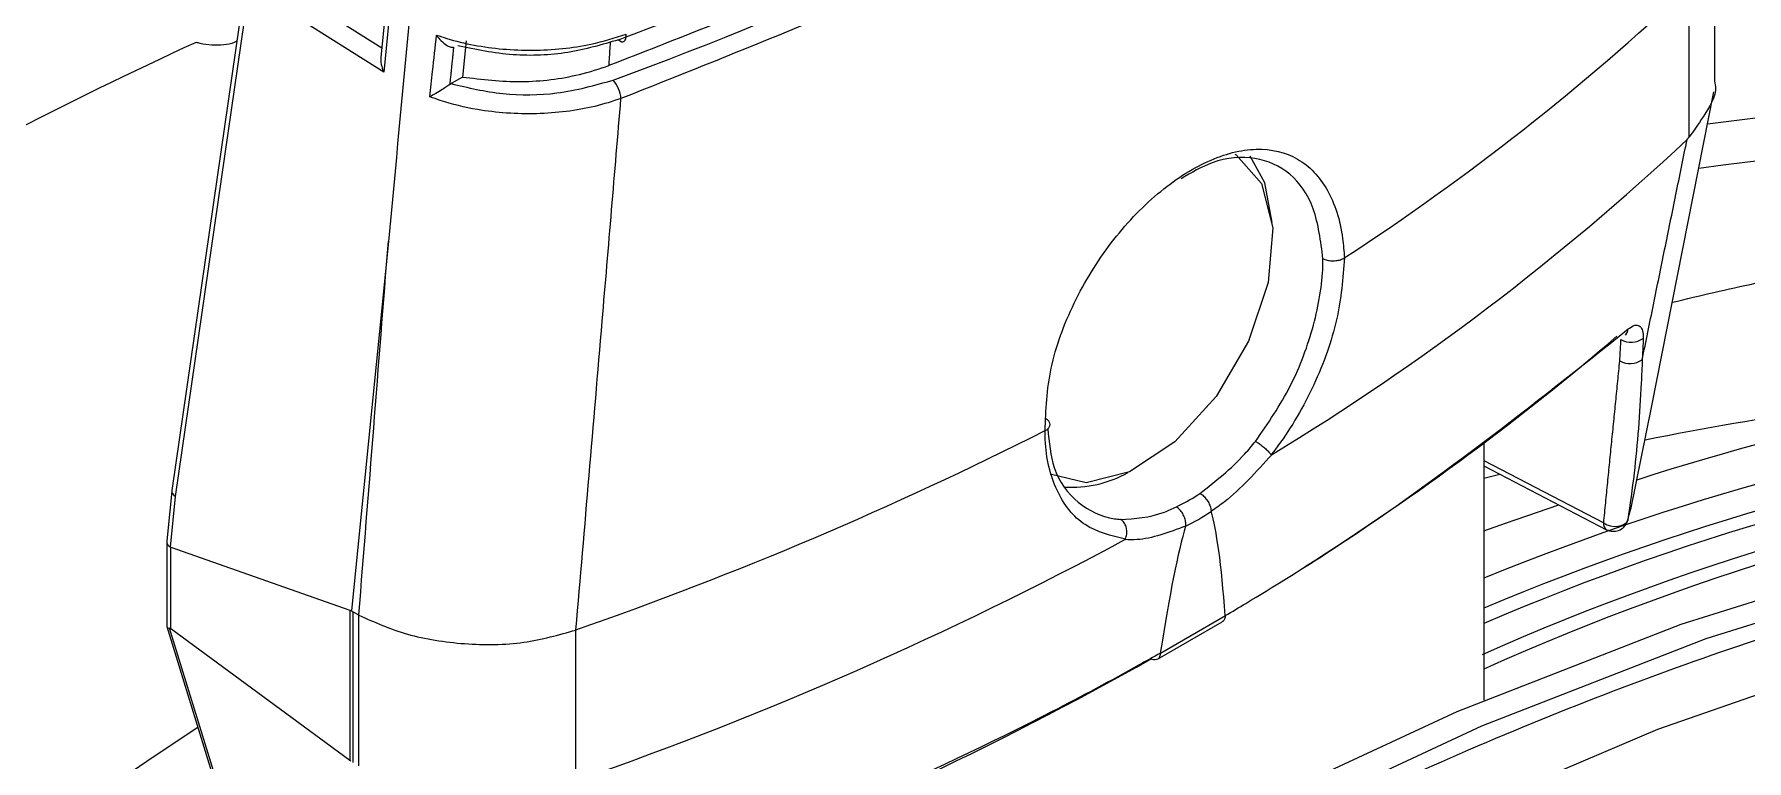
# Model space of a CAD drawing. Extents: x 11 to 120, y 2 to 94.
# Drawn here: x 87.505 to 88.665, y 18.606 to 19.098 of the extents above; entities that cross this region are included whole.
import ezdxf

# ---------------------------------------------------------------- set-up
doc = ezdxf.new("R2010")
doc.units = 0
doc.header["$MEASUREMENT"] = 0
doc.linetypes.add('SLD-Solid', pattern=[0])
doc.layers.add('OBJECT', color=7, linetype='CONTINUOUS')

msp = doc.modelspace()

# ---------------------------------------------------------------- linework, layer by layer
at = {"layer": 'OBJECT', "color": 7, "linetype": 'SLD-Solid', "lineweight": 15}
for p, q in [((88.6434, 19.0659), (88.6434, 19.1663)), ((87.6479, 19.1339), (87.5979, 18.7889)), ((87.6577, 19.1406), (87.7402, 19.0887)), ((87.6005, 18.7848), (87.6504, 19.1296)), ((87.7415, 19.0722), (87.6504, 19.1296)), ((88.626, 19.0284), (88.626, 19.13)), ((87.7425, 19.1117), (87.7396, 19.0821)), ((87.7457, 19.1139), (87.7415, 19.0722)), ((87.7974, 19.0934), (87.7949, 19.0689)), ((87.7949, 19.0689), (87.7871, 19.0644)), ((87.7447, 18.9576), (87.7196, 18.7076)), ((88.3923, 18.9465), (88.3923, 18.9465)), ((88.1895, 18.8294), (88.1895, 18.8294)), ((88.4868, 18.8211), (88.4868, 18.647)), ((88.4868, 18.8092), (88.568, 18.767)), ((88.4868, 18.8057), (88.57, 18.7624)), ((88.4868, 18.7972), (88.4977, 18.8)), ((87.5979, 18.7888), (87.5945, 18.7546)), ((87.597, 18.7506), (87.6005, 18.7848)), ((88.5843, 18.7689), (88.584, 18.7677)), ((87.5945, 18.7543), (87.5945, 18.6969)), ((87.597, 18.7506), (87.5972, 18.7505)), ((87.5972, 18.7505), (87.7185, 18.7079)), ((87.5972, 18.6952), (87.5972, 18.7505)), ((87.7185, 18.7079), (87.7185, 18.6062)), ((87.7207, 18.7068), (87.7244, 18.7047)), ((87.7207, 18.6048), (87.7207, 18.7068)), ((87.7244, 18.7047), (87.7247, 18.7046)), ((87.7244, 18.7047), (87.7244, 18.6026)), ((88.2677, 18.6789), (88.3117, 18.7043)), ((87.5945, 18.6968), (87.6643, 18.4708)), ((87.6645, 18.475), (87.5963, 18.6957)), ((87.7185, 18.6062), (87.5972, 18.6952)), ((87.8716, 18.5928), (87.8716, 18.6945)), ((88.2656, 18.6747), (88.3096, 18.7001)), ((87.7191, 18.6058), (87.7185, 18.6062))]:
    msp.add_line(p, q, dxfattribs=at)
at = {"layer": 'OBJECT', "color": 7, "linetype": 'SLD-Solid', "lineweight": 15, "flags": 128}
for points in [[(87.9005, 19.0941), (87.9016, 19.0933), (87.9026, 19.0928), (87.9035, 19.0928), (87.9044, 19.0931), (87.905, 19.0938), (87.9055, 19.0949), (87.9058, 19.0962), (87.9058, 19.0978)], [(88.5864, 18.776), (88.6006, 18.8463), (88.6427, 19.0588)], [(88.3181, 19.0166), (88.3189, 19.0161), (88.3362, 18.9968), (88.3438, 18.9668), (88.3407, 18.9297), (88.3274, 18.8901), (88.3054, 18.8527), (88.2774, 18.822), (88.2468, 18.8016), (88.2173, 18.7942), (88.1931, 18.8)], [(88.3435, 18.9704), (88.3385, 18.9973), (88.3284, 19.0153)], [(88.5828, 18.8943), (88.5829, 18.8944), (88.5834, 18.8948), (88.5834, 18.8948)], [(89.4697, 18.7892), (89.3384, 18.8059), (89.2022, 18.8099), (89.0617, 18.801), (88.9175, 18.7794), (88.7701, 18.7451), (88.6202, 18.6983), (88.4684, 18.6392), (88.3153, 18.568), (88.1616, 18.4849), (88.0078, 18.3905), (87.8547, 18.2849), (87.7029, 18.1688), (87.553, 18.0425), (87.4056, 17.9066), (87.2614, 17.7617), (87.1209, 17.6083), (87.0812, 17.5627)], [(89.4867, 18.7794), (89.3554, 18.7961), (89.2192, 18.8001), (89.0787, 18.7912), (88.9345, 18.7696), (88.7871, 18.7353), (88.6372, 18.6885), (88.4853, 18.6294), (88.3323, 18.5582), (88.1785, 18.4751), (88.0248, 18.3807), (87.8717, 18.2751), (87.7199, 18.159), (87.57, 18.0327), (87.4226, 17.8968), (87.2784, 17.7519), (87.1379, 17.5985), (87.0812, 17.533)], [(88.4868, 18.7616), (88.5015, 18.7668), (88.5377, 18.7792)], [(87.0812, 17.4506), (87.0962, 17.4687), (87.2358, 17.6288), (87.3795, 17.7806), (87.5269, 17.9235), (87.6772, 18.0569), (87.8299, 18.1801), (87.9842, 18.2927), (88.1395, 18.3941), (88.2951, 18.484), (88.4504, 18.5618), (88.6047, 18.6274), (88.7574, 18.6805), (88.9077, 18.7207), (89.0551, 18.7479), (89.1988, 18.7621), (89.3384, 18.7631), (89.4731, 18.7509), (89.6025, 18.7256)], [(88.568, 18.767), (88.5701, 18.7658), (88.5725, 18.765), (88.575, 18.7646), (88.5776, 18.7647), (88.5799, 18.7652), (88.5819, 18.7661), (88.5834, 18.7674), (88.5843, 18.7689)], [(87.5226, 18.5658), (87.5852, 18.6087), (87.6155, 18.6288)]]:
    msp.add_lwpolyline(points, dxfattribs=at)
at = {"layer": 'OBJECT', "color": 7, "linetype": 'SLD-Solid', "lineweight": 15}
for centre, radius, start, end in [((87.4854, 20.3416), 1.664, 303.0242, 313.2653), ((88.9362, 16.223), 3.1592, 114.7348, 125.2598), ((87.8827, 19.0534), 0.0195, 2.4786, 43.3604), ((88.8284, 17.6434), 1.4064, 76.4531, 97.767), ((87.4554, 20.276), 1.7111, 301.2478, 313.0956), ((88.8292, 17.6065), 1.4142, 76.5258, 97.9952), ((88.5866, 18.9033), 0.014, 240.3054, 305.4981), ((88.579, 18.8985), 0.00559, 311.5155, 358.4955), ((88.5859, 18.8889), 0.014, 240.3049, 305.5012), ((89.1003, 17.23), 1.6469, 81.2412, 108.0351), ((89.1328, 17.155), 1.7019, 81.4782, 112.3063), ((88.935, 17.1872), 1.6705, 93.3438, 101.7023), ((89.1552, 17.1269), 1.7177, 81.9245, 112.9005), ((89.1657, 17.1164), 1.722, 81.9421, 113.2172), ((87.0132, 21.1597), 2.6103, 289.202, 296.7849), ((89.1867, 17.0948), 1.7313, 81.9792, 113.8873), ((89.1972, 17.0849), 1.7352, 81.9947, 114.1653), ((88.2073, 18.87), 0.0789, 266.4983, 299.2218), ((88.5725, 18.7663), 0.00465, 171.6245, 237.183), ((88.5746, 18.7713), 0.01, 242.5349, 338.7646), ((87.0343, 21.0056), 2.5543, 289.1922, 298.2593), ((89.3582, 16.6912), 1.994, 90.7468, 115.6344)]:
    msp.add_arc(centre, radius, start, end, dxfattribs=at)
for centre, major_axis, ratio, start_param, end_param in [((86.7039, 20.1614), (2.2176, -0.0169), 0.582304, 5.284831, 5.719622), ((86.7025, 20.1555), (2.2169, 0.0166), 0.572227, 5.278985, 5.309616), ((87.7489, 19.0751), (-0.0062, 0.0127), 0.559439, 0.734808, 1.521897), ((85.9123, 16.0669), (1.5893, 16.547), 0.094708, 4.881569, 4.897081), ((86.711, 19.4364), (2.2222, 0.1551), 0.524922, 5.514953, 5.671362), ((87.6078, 18.7877), (0.00993, -0.00122), 0.518445, 3.130203, 3.940071), ((88.2989, 18.883), (0.077, 0.1206), 0.545295, 3.86582, 4.036645), ((87.4848, 2.0278), (0.8109, 16.7566), 0.01214, 6.185917, 6.249879), ((87.4848, 2.0278), (0.8109, 16.7566), 0.01214, 0.048934, 0.112896), ((87.6045, 18.7539), (0.01, -0.0005), 0.541019, 3.114567, 3.901656), ((87.8056, 19.5544), (0.085, 0.847), 0.099986, 3.117364, 3.130453), ((87.8056, 19.5538), (0.0807, 0.8484), 0.104683, 3.080691, 3.093782), ((87.6045, 18.6687), (-0.0087, 0.027), 0.181828, 6.036358, 6.17696), ((86.711, 19.4364), (2.2222, 0.1551), 0.524922, 5.250963, 5.4472)]:
    msp.add_ellipse(centre, major_axis=major_axis, ratio=ratio, start_param=start_param, end_param=end_param, dxfattribs=at)
for points, knots in [([(87.7999, 19.5738), (87.7995, 19.5688), (87.7974, 19.5439), (87.7885, 19.4395), (87.7712, 19.2387), (87.7542, 19.0586), (87.7447, 18.9576)], [0, 0, 0, 0, 0.024148, 0.120739, 0.507103, 1, 1, 1, 1]), ([(88.5816, 19.4465), (88.578, 19.4433), (88.56, 19.427), (88.4813, 19.3598), (88.3388, 19.2592), (88.1282, 19.1439), (87.9779, 19.0843), (87.9022, 19.0543)], [0, 0, 0, 0, 0.020664, 0.10333, 0.434805, 0.715264, 1, 1, 1, 1]), ([(88.261, 19.2469), (88.2038, 19.2156), (88.0894, 19.153), (87.9592, 19.102), (87.8941, 19.0766)], [0, 0, 0, 0, 0.500491, 1, 1, 1, 1]), ([(87.7728, 19.0555), (87.7734, 19.0612), (87.7749, 19.0752), (87.7764, 19.0891), (87.7773, 19.0973)], [0, 0, 0, 0, 0.412557, 1, 1, 1, 1]), ([(87.7773, 19.0973), (87.7796, 19.0965), (87.7877, 19.0938), (87.8087, 19.0887), (87.8424, 19.0858), (87.8784, 19.0893), (87.898, 19.0954), (87.9058, 19.0978)], [0, 0, 0, 0, 0.059553, 0.208066, 0.505163, 0.802607, 1, 1, 1, 1]), ([(87.7773, 19.0973), (87.7773, 19.0972), (87.7782, 19.0959), (87.7803, 19.0933), (87.7835, 19.0906), (87.7865, 19.0891), (87.788, 19.0891), (87.7888, 19.089)], [0, 0, 0, 0, 0.007977, 0.2991, 0.602917, 0.800702, 1, 1, 1, 1]), ([(87.642, 19.0932), (87.6414, 19.0929), (87.6391, 19.0916), (87.6331, 19.0904), (87.6251, 19.0902), (87.6186, 19.0911), (87.6153, 19.0921), (87.6144, 19.0923)], [0, 0, 0, 0, 0.098952, 0.364184, 0.636763, 0.900656, 1, 1, 1, 1]), ([(87.9005, 19.0941), (87.8894, 19.0908), (87.8671, 19.0842), (87.8279, 19.0825), (87.8039, 19.0875), (87.7916, 19.0901)], [0, 0, 0, 0, 0.327832, 0.655734, 1, 1, 1, 1]), ([(87.7949, 19.0689), (87.8082, 19.0673), (87.8346, 19.0642), (87.8693, 19.0686), (87.8876, 19.0745), (87.8941, 19.0766)], [0, 0, 0, 0, 0.390004, 0.779955, 1, 1, 1, 1]), ([(87.7862, 19.0638), (87.7853, 19.0632), (87.7835, 19.0619), (87.7798, 19.0595), (87.7761, 19.0573), (87.7738, 19.056), (87.7729, 19.0555), (87.7728, 19.0555)], [0, 0, 0, 0, 0.192792, 0.429646, 0.749305, 0.992256, 1, 1, 1, 1]), ([(87.7862, 19.0638), (87.7862, 19.0638), (87.7865, 19.064), (87.7868, 19.0642), (87.7871, 19.0644)], [0, 0, 0, 0, 0.020265, 1, 1, 1, 1]), ([(87.7871, 19.0644), (87.7986, 19.0617), (87.8215, 19.0563), (87.8611, 19.0567), (87.8845, 19.0633), (87.8969, 19.0668)], [0, 0, 0, 0, 0.320862, 0.641681, 1, 1, 1, 1]), ([(88.6431, 19.0658), (88.6432, 19.0655), (88.6453, 19.0583), (88.6392, 19.0472), (88.6297, 19.0336), (88.626, 19.0284)], [0, 0, 0, 0, 0.027792, 0.619444, 1, 1, 1, 1]), ([(87.9022, 19.0543), (87.8964, 19.0524), (87.8788, 19.0468), (87.8451, 19.0428), (87.8088, 19.0453), (87.7852, 19.051), (87.7751, 19.0547), (87.7728, 19.0555)], [0, 0, 0, 0, 0.147376, 0.444496, 0.741154, 0.940222, 1, 1, 1, 1]), ([(87.8717, 18.6946), (87.8777, 18.7642), (87.8879, 18.8841), (87.898, 19.0041), (87.9022, 19.0543)], [0, 0, 0, 0, 0.581449, 1, 1, 1, 1]), ([(88.1895, 18.8294), (88.1901, 18.8434), (88.1912, 18.8713), (88.2079, 18.9165), (88.2333, 18.9579), (88.2654, 18.9917), (88.3001, 19.0141), (88.3334, 19.0225), (88.3618, 19.0158), (88.3822, 18.9945), (88.3907, 18.9684), (88.392, 18.9509), (88.3923, 18.9465)], [0, 0, 0, 0, 0.106547, 0.213092, 0.319763, 0.426916, 0.534499, 0.642267, 0.74996, 0.857311, 0.964156, 1, 1, 1, 1]), ([(88.3778, 18.9459), (88.3763, 18.9578), (88.3732, 18.9816), (88.3565, 19.0052), (88.3326, 19.0158), (88.3064, 19.0143), (88.2887, 19.0041), (88.2817, 19)], [0, 0, 0, 0, 0.214285, 0.42858, 0.642685, 0.856871, 1, 1, 1, 1]), ([(88.3322, 18.8222), (88.3405, 18.8344), (88.3573, 18.8589), (88.3728, 18.9012), (88.3776, 18.9302), (88.3778, 18.9442), (88.3778, 18.9459)], [0, 0, 0, 0, 0.318291, 0.636578, 0.954854, 1, 1, 1, 1]), ([(88.3923, 18.9465), (88.3913, 18.9327), (88.3892, 18.9052), (88.3728, 18.8599), (88.3553, 18.8295), (88.3442, 18.8151), (88.3427, 18.8131)], [0, 0, 0, 0, 0.315568, 0.631102, 0.947588, 1, 1, 1, 1]), ([(88.3778, 18.9459), (88.378, 18.9459), (88.3786, 18.9455), (88.3803, 18.9449), (88.3831, 18.9444), (88.3865, 18.9445), (88.3898, 18.9451), (88.3915, 18.946), (88.3923, 18.9465)], [0, 0, 0, 0, 0.032876, 0.16613, 0.374661, 0.583123, 0.791561, 1, 1, 1, 1]), ([(88.6145, 18.9164), (88.6333, 18.9209), (88.7158, 18.9405), (88.8582, 18.9551), (88.9771, 18.9529), (89.037, 18.9518)], [0, 0, 0, 0, 0.127322, 0.560552, 1, 1, 1, 1]), ([(88.5846, 18.8983), (88.5859, 18.8992), (88.5884, 18.901), (88.5916, 18.9011), (88.5938, 18.8991), (88.5948, 18.8956), (88.5948, 18.8929), (88.5948, 18.8919)], [0, 0, 0, 0, 0.219062, 0.43802, 0.659218, 0.879999, 1, 1, 1, 1]), ([(88.3117, 18.7043), (88.3163, 18.707), (88.3395, 18.7208), (88.4388, 18.7823), (88.5194, 18.8465), (88.5846, 18.8983)], [0, 0, 0, 0, 0.045653, 0.228294, 1, 1, 1, 1]), ([(88.5941, 18.8774), (88.5939, 18.8722), (88.5928, 18.8462), (88.5901, 18.8096), (88.5858, 18.7794), (88.5843, 18.7689)], [0, 0, 0, 0, 0.139683, 0.698663, 1, 1, 1, 1]), ([(88.1895, 18.8294), (88.1903, 18.8299), (88.1918, 18.8308), (88.1929, 18.8327), (88.193, 18.8346), (88.192, 18.8362), (88.1908, 18.8371), (88.1902, 18.8375), (88.1901, 18.8376)], [0, 0, 0, 0, 0.208439, 0.416877, 0.625339, 0.83387, 0.967124, 1, 1, 1, 1]), ([(88.1913, 18.8307), (88.1923, 18.8215), (88.1944, 18.8008), (88.2108, 18.7792), (88.2286, 18.7707), (88.2393, 18.7695), (88.2407, 18.7694)], [0, 0, 0, 0, 0.269356, 0.609723, 0.95051, 1, 1, 1, 1]), ([(88.2441, 18.7561), (88.2344, 18.7584), (88.2149, 18.7629), (88.1959, 18.7875), (88.1898, 18.8123), (88.1895, 18.8274), (88.1895, 18.8294)], [0, 0, 0, 0, 0.315107, 0.632944, 0.949791, 1, 1, 1, 1]), ([(88.2945, 18.787), (88.305, 18.7952), (88.3181, 18.8054), (88.3298, 18.8194), (88.3322, 18.8222)], [0, 0, 0, 0, 0.796377, 1, 1, 1, 1]), ([(88.3322, 18.8222), (88.3323, 18.8221), (88.3329, 18.8218), (88.3343, 18.8209), (88.3365, 18.8193), (88.3391, 18.8171), (88.3413, 18.8149), (88.3422, 18.8137), (88.3427, 18.8131)], [0, 0, 0, 0, 0.048564, 0.14016, 0.355136, 0.570096, 0.785048, 1, 1, 1, 1]), ([(88.3431, 18.8132), (88.3326, 18.8016), (88.3194, 18.787), (88.3051, 18.7769), (88.3021, 18.7748)], [0, 0, 0, 0, 0.791837, 1, 1, 1, 1]), ([(88.3427, 18.8131), (88.3427, 18.8131), (88.3427, 18.813), (88.3428, 18.813), (88.343, 18.8131), (88.343, 18.8131), (88.3431, 18.8132)], [0, 0, 0, 0, 0.159851, 0.363921, 0.750554, 1, 1, 1, 1]), ([(89.5319, 18.7554), (89.477, 18.7654), (89.3669, 18.7855), (89.1895, 18.7889), (89.0035, 18.772), (88.8118, 18.7325), (88.6171, 18.6721), (88.4197, 18.5912), (88.2183, 18.4888), (88.0171, 18.3666), (87.8185, 18.2265), (87.6229, 18.0694), (87.4291, 17.8931), (87.2465, 17.7095), (87.1336, 17.5773), (87.0812, 17.5159)], [0, 0, 0, 0, 0.076251, 0.153031, 0.231481, 0.310508, 0.386759, 0.46354, 0.54199, 0.621017, 0.697268, 0.774048, 0.852498, 0.931525, 1, 1, 1, 1]), ([(88.2785, 18.7778), (88.2832, 18.7803), (88.2886, 18.7831), (88.2939, 18.7866), (88.2945, 18.787)], [0, 0, 0, 0, 0.886118, 1, 1, 1, 1]), ([(88.2945, 18.787), (88.2949, 18.7868), (88.2955, 18.7864), (88.2969, 18.7853), (88.2986, 18.7834), (88.3005, 18.7806), (88.3018, 18.7775), (88.302, 18.7757), (88.3021, 18.7748)], [0, 0, 0, 0, 0.101759, 0.160244, 0.370183, 0.580122, 0.790061, 1, 1, 1, 1]), ([(88.2407, 18.7694), (88.2504, 18.7699), (88.2627, 18.7706), (88.2758, 18.7766), (88.2785, 18.7778)], [0, 0, 0, 0, 0.796377, 1, 1, 1, 1]), ([(88.2848, 18.7649), (88.2849, 18.7658), (88.2849, 18.7678), (88.284, 18.7711), (88.2824, 18.7741), (88.2808, 18.776), (88.2795, 18.7772), (88.2789, 18.7775), (88.2785, 18.7778)], [0, 0, 0, 0, 0.209939, 0.419878, 0.629817, 0.839756, 0.898241, 1, 1, 1, 1]), ([(88.2441, 18.7561), (88.2444, 18.7572), (88.245, 18.7593), (88.2449, 18.7628), (88.244, 18.7659), (88.2425, 18.7679), (88.2414, 18.769), (88.2409, 18.7693), (88.2407, 18.7694)], [0, 0, 0, 0, 0.214952, 0.429904, 0.644864, 0.85984, 0.951436, 1, 1, 1, 1]), ([(88.2848, 18.7649), (88.2734, 18.7606), (88.2591, 18.7552), (88.2463, 18.7556), (88.2436, 18.7557)], [0, 0, 0, 0, 0.79181, 1, 1, 1, 1]), ([(88.2436, 18.7557), (88.2437, 18.7558), (88.2438, 18.7558), (88.2439, 18.7559), (88.244, 18.7561), (88.2441, 18.7561), (88.2441, 18.7561)], [0, 0, 0, 0, 0.344879, 0.691965, 0.85965, 1, 1, 1, 1]), ([(87.7247, 18.7046), (87.7352, 18.6998), (87.7562, 18.6904), (87.7961, 18.6842), (87.8365, 18.6845), (87.8601, 18.6912), (87.8716, 18.6945)], [0, 0, 0, 0, 0.253584, 0.507165, 0.760847, 1, 1, 1, 1]), ([(88.3117, 18.7043), (88.3115, 18.7034), (88.3113, 18.7018), (88.3104, 18.7004), (88.3097, 18.7002), (88.3096, 18.7002)], [0, 0, 0, 0, 0.461525, 0.923051, 1, 1, 1, 1]), ([(87.5945, 18.6969), (87.5945, 18.6969), (87.5944, 18.6967), (87.595, 18.6961), (87.596, 18.6958), (87.5963, 18.6957)], [0, 0, 0, 0, 0.116965, 0.672336, 1, 1, 1, 1]), ([(88.2677, 18.6789), (88.2629, 18.6762), (88.2389, 18.6628), (88.1317, 18.605), (88.0177, 18.5568), (87.9255, 18.5178)], [0, 0, 0, 0, 0.045653, 0.228294, 1, 1, 1, 1]), ([(88.2677, 18.6789), (88.2676, 18.678), (88.2673, 18.6763), (88.266, 18.6747), (88.2642, 18.6741), (88.2625, 18.6744), (88.2615, 18.6748), (88.2613, 18.6749)], [0, 0, 0, 0, 0.235917, 0.471833, 0.707753, 0.925415, 1, 1, 1, 1])]:
    msp.add_open_spline(points, degree=3, knots=knots, dxfattribs=at)
for points in [[(87.7888, 19.089), (87.7862, 19.0638)], [(87.8941, 19.0766), (87.8952, 19.0927)], [(88.6245, 19.0266), (88.626, 19.0284)], [(88.5941, 18.8774), (88.6245, 19.0266)], [(88.5789, 18.8767), (88.5797, 18.8911)], [(88.5948, 18.8919), (88.5941, 18.8774)], [(88.568, 18.767), (88.5789, 18.8767)], [(88.3021, 18.7748), (88.3021, 18.7748)], [(88.5843, 18.7689), (88.5862, 18.776)], [(88.2848, 18.7649), (88.2848, 18.7649)], [(88.3117, 18.7043), (88.3117, 18.7043)], [(87.8716, 18.6945), (87.8717, 18.6946)], [(88.2677, 18.6789), (88.2677, 18.6789)]]:
    msp.add_open_spline(points, degree=1, dxfattribs=at)

doc.saveas('drawing.dxf')
